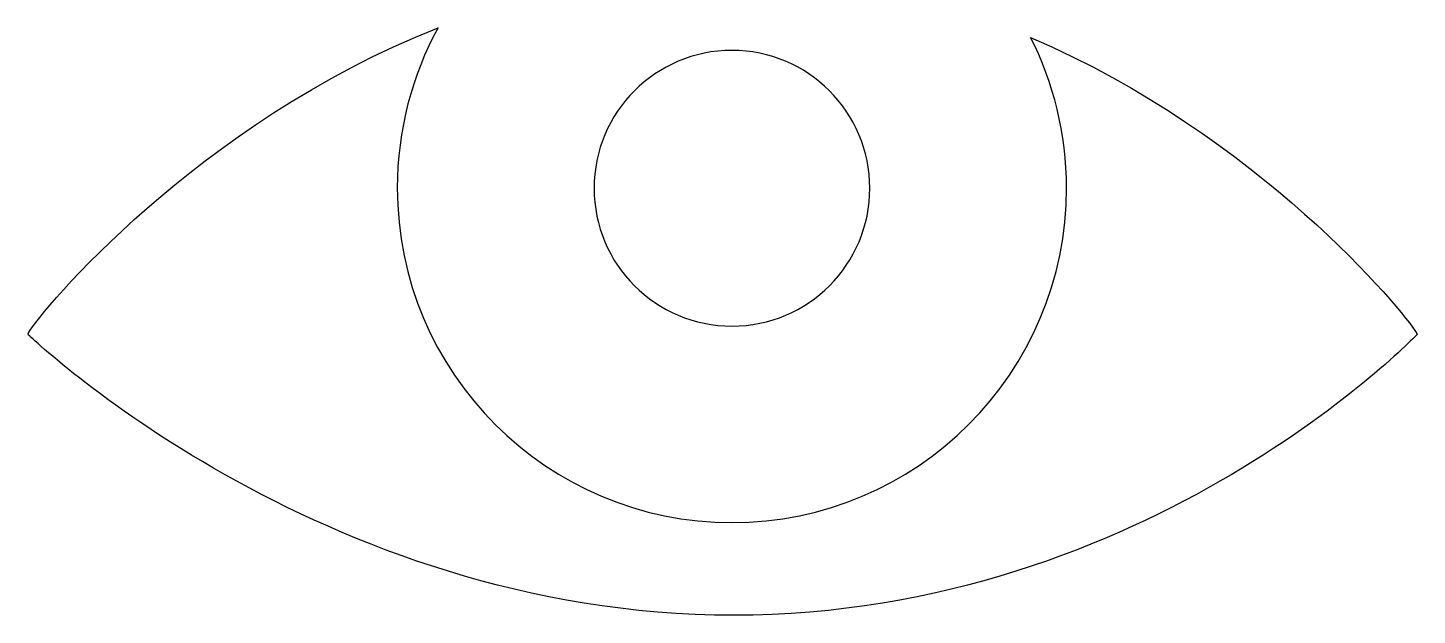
# Model space of a CAD drawing. Extents: x 89 to 389, y -47 to 79.
import ezdxf

# ---------------------------------------------------------------- set-up
doc = ezdxf.new("R2010")
doc.units = 0
doc.layers.get('0').update_dxf_attribs({"linetype": 'CONTINUOUS'})

msp = doc.modelspace()

# ---------------------------------------------------------------- linework, layer by layer
at = {"color": 7}
for points in [[(89.6, 13.6), (89.6, 13.6)], [(389.2, 13.6), (389.36, 13.44)]]:
    msp.add_lwpolyline(points, dxfattribs=at)
for points in [[(89.6, 13.6), (92.32, 18.24), (125.68, 58.72), (178, 79.44)], [(178, 79.44), (172.4, 69.2), (169.2, 57.36), (169.2, 44.88)], [(313.68, 44.88), (313.68, 56.56), (310.8, 67.6), (305.92, 77.36)], [(305.92, 77.36), (355.28, 56.16), (386.48, 18.16), (389.2, 13.6)], [(241.44, 74.56), (224.96, 74.56), (211.68, 61.2), (211.68, 44.8)], [(271.2, 44.8), (271.2, 61.28), (257.84, 74.56), (241.44, 74.56)], [(169.2, 44.88), (169.2, 4.96), (201.52, -27.36), (241.44, -27.36)], [(211.68, 44.8), (211.68, 28.4), (224.96, 15.04), (241.44, 15.04)], [(241.44, -27.36), (281.36, -27.36), (313.68, 4.96), (313.68, 44.88)], [(241.44, 15.04), (257.92, 15.04), (271.2, 28.4), (271.2, 44.8)], [(89.44, 13.28), (89.44, 13.28), (89.52, 13.36), (89.6, 13.6)], [(241.84, -47.36), (152.24, -47.36), (89.44, 13.28), (89.44, 13.28)], [(389.36, 13.28), (389.36, 13.28), (331.44, -47.36), (241.84, -47.36)], [(389.36, 13.44), (389.36, 13.44), (389.28, 13.44), (389.2, 13.52)], [(389.2, 13.52), (389.28, 13.36), (389.36, 13.28), (389.36, 13.28)]]:
    msp.add_open_spline(points, degree=3, dxfattribs=at)

doc.saveas('drawing.dxf')
